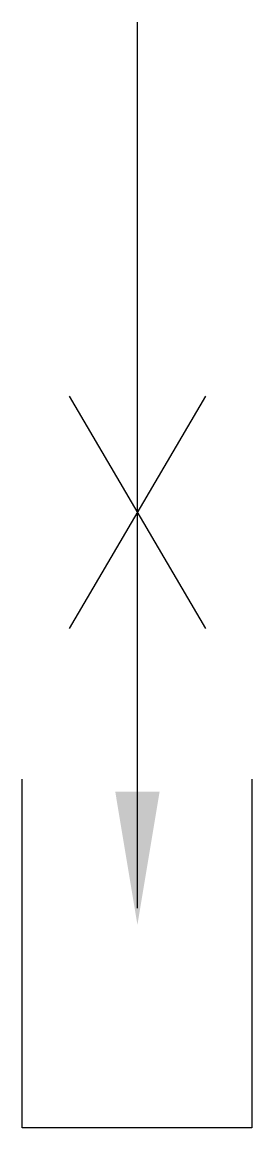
# Model space of a CAD drawing. Header units: millimetres. Extents: x -3 to 3, y 0 to 28.7.
import ezdxf

# ---------------------------------------------------------------- set-up
doc = ezdxf.new("R2010")
doc.units = ezdxf.units.MM

# ---------------------------------------------------------------- blocks, each defined once
blk = doc.blocks.new('SETA REQ')
at = {"color": 6}
for p, q in [((709.176, 1459.203), (712.716, 1453.168)), ((712.716, 1459.203), (709.176, 1453.168))]:
    blk.add_line(p, q, dxfattribs=at)
blk.add_lwpolyline([(710.946, 1445.915), (710.946, 1468.903)], dxfattribs=at)
blk.add_solid([(711.522, 1448.939), (710.946, 1445.483), (710.37, 1448.939)], dxfattribs=at)

msp = doc.modelspace()

# ---------------------------------------------------------------- linework, layer by layer
for p, q in [((-2.986, 0), (-2.986, 9.043)), ((2.986, 9.043), (2.986, 0)), ((2.986, 0), (-2.986, 0))]:
    msp.add_line(p, q)

# ---------------------------------------------------------------- block references
msp.add_blockref('SETA REQ', (-710.935, -1440.217))

doc.saveas('drawing.dxf')
